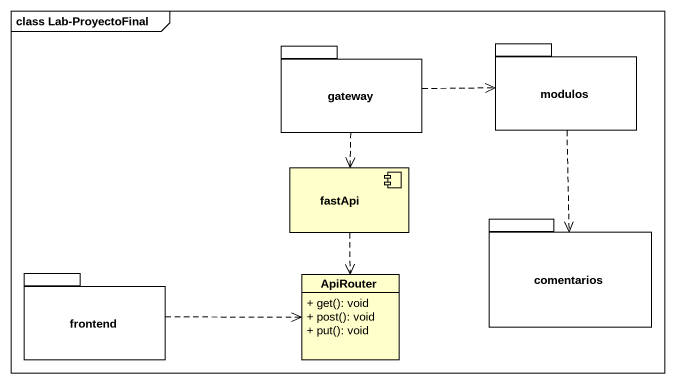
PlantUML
@startuml
mainframe class Lab-ProyectoFinal
allowmixing
hide circle
hide empty members
skinparam classAttributeIconSize 0
package gateway {
}
package modulos {
}
component fastApi
package comentarios {
}
package frontend {
}
class ApiRouter {
  + get(): void
  + post(): void
  + put(): void
}
gateway .right.> modulos
gateway ..> fastApi
modulos ..> comentarios
fastApi ..> ApiRouter
frontend .right.> ApiRouter
@enduml
